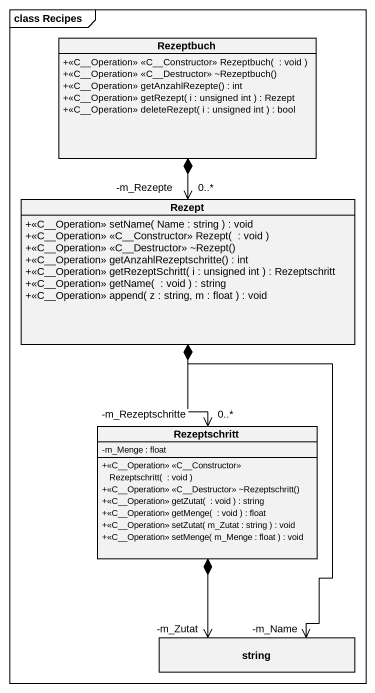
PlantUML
@startuml
mainframe class Recipes
hide circle
hide empty members
skinparam classAttributeIconSize 0
class Rezeptbuch {
  +<<C~__Operation>> <<C~__Constructor>> Rezeptbuch(  : void )
  +<<C~__Operation>> <<C~__Destructor>> ~Rezeptbuch()
  +<<C__Operation>> getAnzahlRezepte() : int
  +<<C__Operation>> getRezept( i : unsigned int ) : Rezept
  +<<C__Operation>> deleteRezept( i : unsigned int ) : bool
}
class Rezept {
  +<<C__Operation>> setName( Name : string ) : void
  +<<C~__Operation>> <<C~__Constructor>> Rezept(  : void )
  +<<C~__Operation>> <<C~__Destructor>> ~Rezept()
  +<<C__Operation>> getAnzahlRezeptschritte() : int
  +<<C__Operation>> getRezeptSchritt( i : unsigned int ) : Rezeptschritt
  +<<C__Operation>> getName(  : void ) : string
  +<<C__Operation>> append( z : string, m : float ) : void
}
class Rezeptschritt {
  -m_Menge : float
  +<<C~__Operation>> <<C~__Constructor>> Rezeptschritt(  : void )
  +<<C~__Operation>> <<C~__Destructor>> ~Rezeptschritt()
  +<<C__Operation>> getZutat(  : void ) : string
  +<<C__Operation>> getMenge(  : void ) : float
  +<<C__Operation>> setZutat( m_Zutat : string ) : void
  +<<C__Operation>> setMenge( m_Menge : float ) : void
}
class string
Rezept "-m_Rezepte\n0..*" <-up-* Rezeptbuch
Rezeptschritt "-m_Rezeptschritte\n0..*" <-up-* Rezept
string "-m_Name" <-up-* Rezept
string "-m_Zutat" <-up-* Rezeptschritt
@enduml
